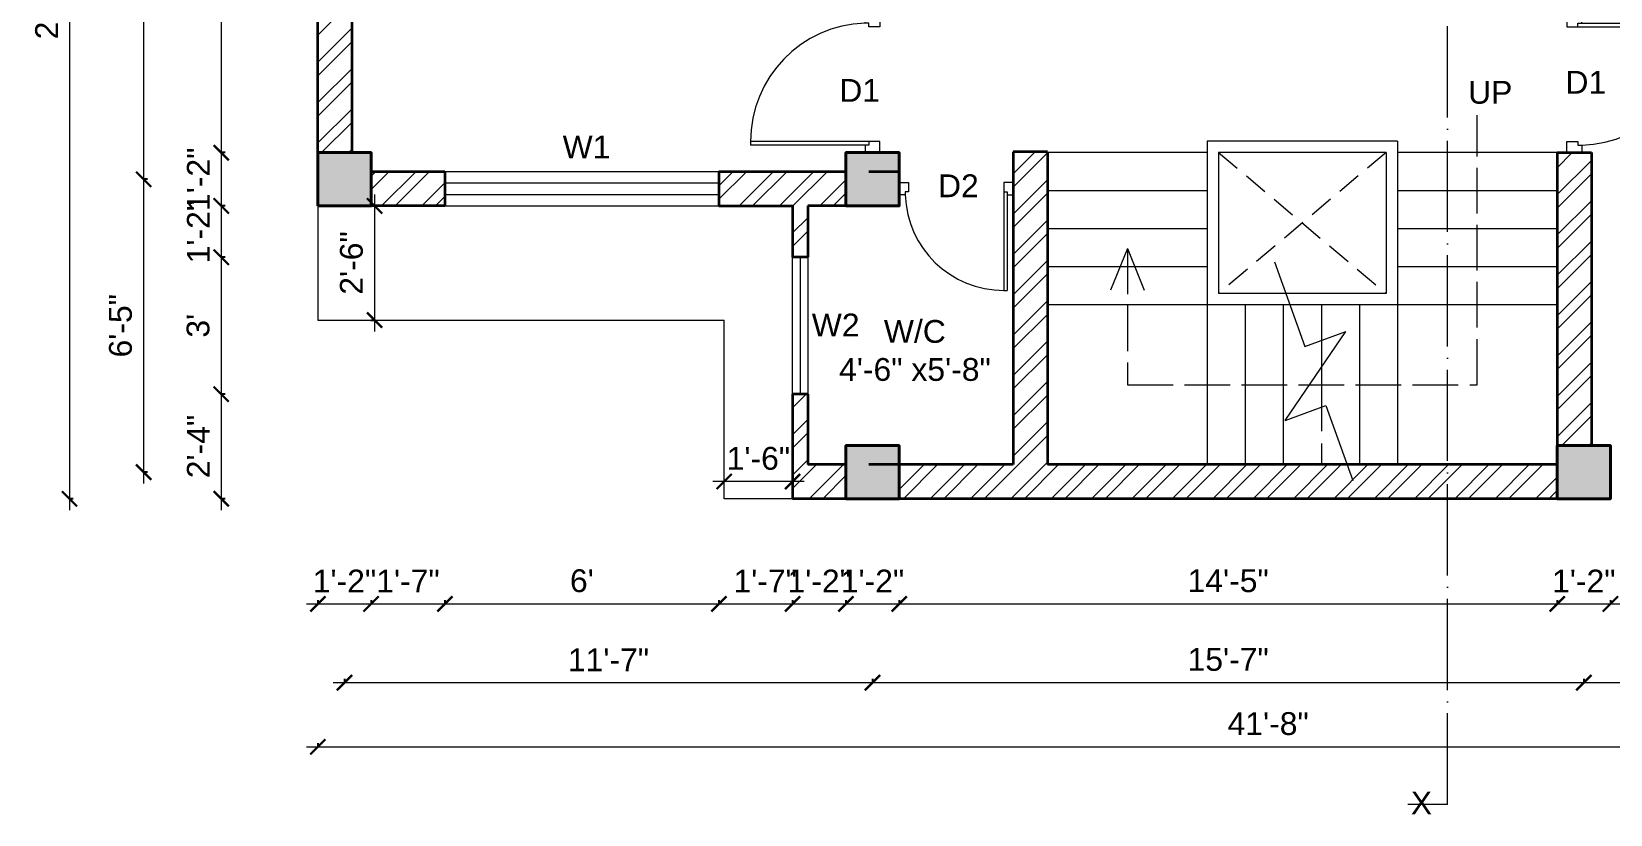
# Model space of a CAD drawing. Header units: inches. Extents: x -12071822 to 12321209, y -1222525 to 1319227.
# Drawn here: x 116361.3 to 116776.4, y 45773.2 to 45979 of the extents above; entities that cross this region are included whole.
import ezdxf

# ---------------------------------------------------------------- set-up
doc = ezdxf.new("R2010")
doc.units = ezdxf.units.IN
doc.header["$MEASUREMENT"] = 0
doc.header["$PDMODE"] = 35
for name, pattern in [('ACAD_ISO02W100', [15, 12, -3]), ('ACAD_ISO04W100', [30, 24, -3, 0, -3]), ('DASHED', [19.05, 12.7, -6.35])]:
    doc.linetypes.add(name, pattern=pattern)
for name, color, linetype, lineweight in [('Column', 181, 'Continuous', 40), ('Dimension', 130, 'Continuous', 9), ('Hatch', 9, 'Continuous', 9), ('Hidden', 254, 'ACAD_ISO02W100', 15), ('SECTION', 7, 'ACAD_ISO04W100', 18), ('Stairs', 61, 'Continuous', 18), ('TEXT', 255, 'Continuous', 35), ('Walls', 11, 'Continuous', 35), ('Windows', 151, 'Continuous', 15)]:
    doc.layers.add(name, color=color, linetype=linetype, lineweight=lineweight)
doc.styles.get("Standard").update_dxf_attribs({"font": 'arial.ttf'})
doc.dimstyles.get("Standard").update_dxf_attribs({"dimtxt": 6, "dimasz": 4, "dimexe": 0, "dimexo": 6, "dimgap": 3, "dimtad": 1, "dimdec": 0, "dimzin": 0, "dimdsep": 46, "dimlunit": 4, "dimtxsty": 'Standard', "dimblk": 'ARCHTICK', "dimcen": 0.09, "dimdle": 3, "dimclrd": 256, "dimadec": 0, "dimazin": 0, "dimtfac": 1, "dimtdec": 0, "dimtofl": 0, "dimtmove": 0, "dimatfit": 3, "dimfxl": 1, "dimfxlon": 1, "dimtolj": 1, "dimtzin": 0, "dimlwd": -1, "dimarcsym": 0})
pattern_1 = [(45, (-6150.843, 7302.959), (-5.30330086, 5.30330086), []), (45, (-6147.3074, 7302.959), (-5.30330086, 5.30330086), [])]

# ---------------------------------------------------------------- blocks, each defined once
blk = doc.blocks.new('colm')
at = {"layer": 'Hatch'}
h = blk.add_hatch(color=256, dxfattribs=at)
h.dxf.hatch_style = 1
h.paths.add_polyline_path([(66705.71, 8319.73), (66705.71, 8307.73), (66717.71, 8307.73), (66717.71, 8319.73)])
at = {"layer": 'Column'}
blk.add_lwpolyline([(66705.71, 8307.73), (66717.71, 8307.73), (66717.71, 8319.73), (66705.71, 8319.73)], close=True, dxfattribs=at)
blk = doc.blocks.new('GFFGS')
at = {"layer": 'Windows'}
for p, q in [((97915.22, 19628.63), (97915.22, 19658.74)), ((97916.19, 19658.74), (97915.22, 19658.74)), ((97916.19, 19627.65), (97916.19, 19658.77)), ((97915.22, 19628.63), (97913.27, 19628.63)), ((97913.27, 19628.63), (97913.27, 19624.73)), ((97915.22, 19627.65), (97915.22, 19628.63)), ((97916.19, 19627.65), (97915.22, 19627.65)), ((97916.19, 19624.73), (97916.19, 19627.65)), ((97946.35, 19624.73), (97946.35, 19627.65)), ((97946.35, 19627.65), (97947.32, 19627.65)), ((97947.32, 19627.65), (97947.32, 19628.63)), ((97947.32, 19628.63), (97949.27, 19628.63)), ((97949.27, 19628.63), (97949.27, 19624.73)), ((97913.27, 19624.73), (97916.19, 19624.73)), ((97949.27, 19624.73), (97946.35, 19624.73))]:
    blk.add_line(p, q, dxfattribs=at)
blk.add_arc((97916.25, 19627.66), 31.08, 1.7801, 90.1235, dxfattribs=at)
blk = doc.blocks.new('_ArchTick')
at = {"color": 0, "linetype": 'ByBlock', "const_width": 0.15}
blk.add_lwpolyline([(-0.5, -0.5), (0.5, 0.5)], dxfattribs=at)
blk = doc.blocks.new('*D1960')
at = {"layer": 'Defpoints', "color": 0, "transparency": 16777216}
for p in [(116436.56, 46094.66), (116411.16, 45947.16), (116436.56, 45947.16)]:
    blk.add_point(p, dxfattribs=at)
at = {"layer": 'Dimension', "transparency": 16777216}
blk.add_line((116411.16, 46097.66), (116411.16, 45944.16), dxfattribs=at)
at = {"layer": 'Dimension', "color": 0, "lineweight": -2, "transparency": 16777216}
for p, q in [((116412.16, 46094.66), (116411.16, 46094.66)), ((116412.16, 45947.16), (116411.16, 45947.16))]:
    blk.add_line(p, q, dxfattribs=at)
at = {"layer": 'Dimension', "transparency": 16777216, "xscale": 4, "yscale": 4, "zscale": 4}
for p, rotation in [((116411.16, 46094.66), 90), ((116411.16, 45947.16), 270)]:
    blk.add_blockref('_ArchTick', p, dxfattribs=dict(at, rotation=rotation))
at = {"layer": 'Dimension', "color": 0, "lineweight": -2, "transparency": 16777216, "insert": (116405.09, 46020.91), "char_height": 6, "attachment_point": 5, "rotation": 90}
blk.add_mtext('\\A1;12\'-3"', dxfattribs=at)
blk = doc.blocks.new('*D1961')
at = {"layer": 'Defpoints', "color": 0, "transparency": 16777216}
for p in [(116436.56, 45947.16), (116411.16, 45933.16), (116436.56, 45933.16)]:
    blk.add_point(p, dxfattribs=at)
at = {"layer": 'Dimension', "transparency": 16777216}
blk.add_line((116411.16, 45950.16), (116411.16, 45930.16), dxfattribs=at)
at = {"layer": 'Dimension', "color": 0, "lineweight": -2, "transparency": 16777216}
for p, q in [((116412.16, 45947.16), (116411.16, 45947.16)), ((116412.16, 45933.16), (116411.16, 45933.16))]:
    blk.add_line(p, q, dxfattribs=at)
at = {"layer": 'Dimension', "transparency": 16777216, "xscale": 4, "yscale": 4, "zscale": 4}
for p, rotation in [((116411.16, 45947.16), 90), ((116411.16, 45933.16), 270)]:
    blk.add_blockref('_ArchTick', p, dxfattribs=dict(at, rotation=rotation))
at = {"layer": 'Dimension', "color": 0, "lineweight": -2, "transparency": 16777216, "insert": (116405.15, 45940.16), "char_height": 6, "attachment_point": 5, "rotation": 90}
blk.add_mtext('\\A1;1\'-2"', dxfattribs=at)
blk = doc.blocks.new('*D1962')
at = {"layer": 'Defpoints', "color": 0, "transparency": 16777216}
for p in [(116436.56, 45933.16), (116411.16, 45919.66), (116561.38, 45919.66)]:
    blk.add_point(p, dxfattribs=at)
at = {"layer": 'Dimension', "transparency": 16777216}
blk.add_line((116411.16, 45936.16), (116411.16, 45916.66), dxfattribs=at)
at = {"layer": 'Dimension', "color": 0, "lineweight": -2, "transparency": 16777216}
for p, q in [((116412.16, 45933.16), (116411.16, 45933.16)), ((116412.16, 45919.66), (116411.16, 45919.66))]:
    blk.add_line(p, q, dxfattribs=at)
at = {"layer": 'Dimension', "transparency": 16777216, "xscale": 4, "yscale": 4, "zscale": 4}
for p, rotation in [((116411.16, 45933.16), 90), ((116411.16, 45919.66), 270)]:
    blk.add_blockref('_ArchTick', p, dxfattribs=dict(at, rotation=rotation))
at = {"layer": 'Dimension', "color": 0, "lineweight": -2, "transparency": 16777216, "insert": (116405.15, 45926.41), "char_height": 6, "attachment_point": 5, "rotation": 90}
blk.add_mtext('\\A1;1\'-2"', dxfattribs=at)
blk = doc.blocks.new('*D1963')
at = {"layer": 'Defpoints', "color": 0, "transparency": 16777216}
for p in [(116561.38, 45919.66), (116411.16, 45883.66), (116561.38, 45883.66)]:
    blk.add_point(p, dxfattribs=at)
at = {"layer": 'Dimension', "transparency": 16777216}
blk.add_line((116411.16, 45922.66), (116411.16, 45880.66), dxfattribs=at)
at = {"layer": 'Dimension', "color": 0, "lineweight": -2, "transparency": 16777216}
for p, q in [((116412.16, 45919.66), (116411.16, 45919.66)), ((116412.16, 45883.66), (116411.16, 45883.66))]:
    blk.add_line(p, q, dxfattribs=at)
at = {"layer": 'Dimension', "transparency": 16777216, "xscale": 4, "yscale": 4, "zscale": 4}
for p, rotation in [((116411.16, 45919.66), 90), ((116411.16, 45883.66), 270)]:
    blk.add_blockref('_ArchTick', p, dxfattribs=dict(at, rotation=rotation))
at = {"layer": 'Dimension', "color": 0, "lineweight": -2, "transparency": 16777216, "insert": (116405.09, 45901.66), "char_height": 6, "attachment_point": 5, "rotation": 90}
blk.add_mtext("\\A1;3'", dxfattribs=at)
blk = doc.blocks.new('*D1964')
at = {"layer": 'Defpoints', "color": 0, "transparency": 16777216}
for p in [(116561.38, 45883.66), (116411.16, 45856.16), (116561.38, 45856.16)]:
    blk.add_point(p, dxfattribs=at)
at = {"layer": 'Dimension', "transparency": 16777216}
blk.add_line((116411.16, 45886.66), (116411.16, 45853.16), dxfattribs=at)
at = {"layer": 'Dimension', "color": 0, "lineweight": -2, "transparency": 16777216}
for p, q in [((116412.16, 45883.66), (116411.16, 45883.66)), ((116412.16, 45856.16), (116411.16, 45856.16))]:
    blk.add_line(p, q, dxfattribs=at)
at = {"layer": 'Dimension', "transparency": 16777216, "xscale": 4, "yscale": 4, "zscale": 4}
for p, rotation in [((116411.16, 45883.66), 90), ((116411.16, 45856.16), 270)]:
    blk.add_blockref('_ArchTick', p, dxfattribs=dict(at, rotation=rotation))
at = {"layer": 'Dimension', "color": 0, "lineweight": -2, "transparency": 16777216, "insert": (116405.15, 45869.91), "char_height": 6, "attachment_point": 5, "rotation": 90}
blk.add_mtext('\\A1;2\'-4"', dxfattribs=at)
blk = doc.blocks.new('*D1965')
at = {"layer": 'Defpoints', "color": 0, "transparency": 16777216}
for p in [(116436.56, 46101.66), (116390.76, 45940.16), (116436.56, 45940.16)]:
    blk.add_point(p, dxfattribs=at)
at = {"layer": 'Dimension', "transparency": 16777216}
blk.add_line((116390.76, 46104.66), (116390.76, 45937.16), dxfattribs=at)
at = {"layer": 'Dimension', "color": 0, "lineweight": -2, "transparency": 16777216}
for p, q in [((116391.76, 46101.66), (116390.76, 46101.66)), ((116391.76, 45940.16), (116390.76, 45940.16))]:
    blk.add_line(p, q, dxfattribs=at)
at = {"layer": 'Dimension', "transparency": 16777216, "xscale": 4, "yscale": 4, "zscale": 4}
for p, rotation in [((116390.76, 46101.66), 90), ((116390.76, 45940.16), 270)]:
    blk.add_blockref('_ArchTick', p, dxfattribs=dict(at, rotation=rotation))
at = {"layer": 'Dimension', "color": 0, "lineweight": -2, "transparency": 16777216, "insert": (116384.69, 46020.91), "char_height": 6, "attachment_point": 5, "rotation": 90}
blk.add_mtext('\\A1;13\'-5"', dxfattribs=at)
blk = doc.blocks.new('*D1966')
at = {"layer": 'Defpoints', "color": 0, "transparency": 16777216}
for p in [(116436.56, 45940.16), (116390.76, 45863.16), (116575.38, 45863.16)]:
    blk.add_point(p, dxfattribs=at)
at = {"layer": 'Dimension', "transparency": 16777216}
blk.add_line((116390.76, 45943.16), (116390.76, 45860.16), dxfattribs=at)
at = {"layer": 'Dimension', "color": 0, "lineweight": -2, "transparency": 16777216}
for p, q in [((116391.76, 45940.16), (116390.76, 45940.16)), ((116391.76, 45863.16), (116390.76, 45863.16))]:
    blk.add_line(p, q, dxfattribs=at)
at = {"layer": 'Dimension', "transparency": 16777216, "xscale": 4, "yscale": 4, "zscale": 4}
for p, rotation in [((116390.76, 45940.16), 90), ((116390.76, 45863.16), 270)]:
    blk.add_blockref('_ArchTick', p, dxfattribs=dict(at, rotation=rotation))
at = {"layer": 'Dimension', "color": 0, "lineweight": -2, "transparency": 16777216, "insert": (116384.69, 45901.66), "char_height": 6, "attachment_point": 5, "rotation": 90}
blk.add_mtext('\\A1;6\'-5"', dxfattribs=at)
blk = doc.blocks.new('*D1848')
at = {"layer": 'Defpoints', "color": 0, "transparency": 16777216}
for p in [(116436.56, 46108.66), (116371.25, 45856.16), (116561.38, 45856.16)]:
    blk.add_point(p, dxfattribs=at)
at = {"layer": 'Dimension', "transparency": 16777216}
blk.add_line((116371.25, 46111.66), (116371.25, 45853.16), dxfattribs=at)
at = {"layer": 'Dimension', "color": 0, "lineweight": -2, "transparency": 16777216}
for p, q in [((116372.25, 46108.66), (116371.25, 46108.66)), ((116372.25, 45856.16), (116371.25, 45856.16))]:
    blk.add_line(p, q, dxfattribs=at)
at = {"layer": 'Dimension', "transparency": 16777216, "xscale": 4, "yscale": 4, "zscale": 4}
for p, rotation in [((116371.25, 46108.66), 90), ((116371.25, 45856.16), 270)]:
    blk.add_blockref('_ArchTick', p, dxfattribs=dict(at, rotation=rotation))
at = {"layer": 'Dimension', "color": 0, "lineweight": -2, "transparency": 16777216, "insert": (116365.24, 45982.41), "char_height": 6, "attachment_point": 5, "rotation": 90}
blk.add_mtext("\\A1;21'", dxfattribs=at)
blk = doc.blocks.new('*D1849')
at = {"layer": 'Defpoints', "color": 0, "transparency": 16777216}
for p in [(116436.56, 45933.16), (116450.56, 45933.16), (116450.56, 45828.53)]:
    blk.add_point(p, dxfattribs=at)
at = {"layer": 'Dimension', "color": 0, "lineweight": -2, "transparency": 16777216}
for p, q in [((116436.56, 45829.53), (116436.56, 45828.53)), ((116450.56, 45829.53), (116450.56, 45828.53))]:
    blk.add_line(p, q, dxfattribs=at)
at = {"layer": 'Dimension', "transparency": 16777216}
blk.add_line((116433.56, 45828.53), (116453.56, 45828.53), dxfattribs=at)
at = {"layer": 'Dimension', "transparency": 16777216, "xscale": 4, "yscale": 4, "zscale": 4, "rotation": 180}
blk.add_blockref('_ArchTick', (116436.56, 45828.53), dxfattribs=at)
at = {"layer": 'Dimension', "transparency": 16777216, "xscale": 4, "yscale": 4, "zscale": 4}
blk.add_blockref('_ArchTick', (116450.56, 45828.53), dxfattribs=at)
at = {"layer": 'Dimension', "color": 0, "lineweight": -2, "transparency": 16777216, "insert": (116443.56, 45834.54), "char_height": 6, "attachment_point": 5}
blk.add_mtext('\\A1;1\'-2"', dxfattribs=at)
blk = doc.blocks.new('*D1967')
at = {"layer": 'Defpoints', "color": 0, "transparency": 16777216}
for p in [(116541.97, 45933.16), (116561.38, 45856.16), (116561.38, 45828.53)]:
    blk.add_point(p, dxfattribs=at)
at = {"layer": 'Dimension', "color": 0, "lineweight": -2, "transparency": 16777216}
for p, q in [((116541.97, 45829.53), (116541.97, 45828.53)), ((116561.38, 45829.53), (116561.38, 45828.53))]:
    blk.add_line(p, q, dxfattribs=at)
at = {"layer": 'Dimension', "transparency": 16777216}
blk.add_line((116538.97, 45828.53), (116564.38, 45828.53), dxfattribs=at)
at = {"layer": 'Dimension', "transparency": 16777216, "xscale": 4, "yscale": 4, "zscale": 4, "rotation": 180}
blk.add_blockref('_ArchTick', (116541.97, 45828.53), dxfattribs=at)
at = {"layer": 'Dimension', "transparency": 16777216, "xscale": 4, "yscale": 4, "zscale": 4}
blk.add_blockref('_ArchTick', (116561.38, 45828.53), dxfattribs=at)
at = {"layer": 'Dimension', "color": 0, "lineweight": -2, "transparency": 16777216, "insert": (116554.17, 45834.54), "char_height": 6, "attachment_point": 5}
blk.add_mtext('\\A1;1\'-7"', dxfattribs=at)
blk = doc.blocks.new('*D1968')
at = {"layer": 'Defpoints', "color": 0, "transparency": 16777216}
for p in [(116561.38, 45856.16), (116575.38, 45856.16), (116575.38, 45828.53)]:
    blk.add_point(p, dxfattribs=at)
at = {"layer": 'Dimension', "color": 0, "lineweight": -2, "transparency": 16777216}
for p, q in [((116561.38, 45829.53), (116561.38, 45828.53)), ((116575.38, 45829.53), (116575.38, 45828.53))]:
    blk.add_line(p, q, dxfattribs=at)
at = {"layer": 'Dimension', "transparency": 16777216}
blk.add_line((116558.38, 45828.53), (116578.38, 45828.53), dxfattribs=at)
at = {"layer": 'Dimension', "transparency": 16777216, "xscale": 4, "yscale": 4, "zscale": 4, "rotation": 180}
blk.add_blockref('_ArchTick', (116561.38, 45828.53), dxfattribs=at)
at = {"layer": 'Dimension', "transparency": 16777216, "xscale": 4, "yscale": 4, "zscale": 4}
blk.add_blockref('_ArchTick', (116575.38, 45828.53), dxfattribs=at)
at = {"layer": 'Dimension', "color": 0, "lineweight": -2, "transparency": 16777216, "insert": (116568.38, 45834.54), "char_height": 6, "attachment_point": 5}
blk.add_mtext('\\A1;1\'-2"', dxfattribs=at)
blk = doc.blocks.new('*D1969')
at = {"layer": 'Defpoints', "color": 0, "transparency": 16777216}
for p in [(116575.38, 45856.16), (116589.38, 45856.16), (116589.38, 45828.53)]:
    blk.add_point(p, dxfattribs=at)
at = {"layer": 'Dimension', "color": 0, "lineweight": -2, "transparency": 16777216}
for p, q in [((116575.38, 45829.53), (116575.38, 45828.53)), ((116589.38, 45829.53), (116589.38, 45828.53))]:
    blk.add_line(p, q, dxfattribs=at)
at = {"layer": 'Dimension', "transparency": 16777216}
blk.add_line((116572.38, 45828.53), (116592.38, 45828.53), dxfattribs=at)
at = {"layer": 'Dimension', "transparency": 16777216, "xscale": 4, "yscale": 4, "zscale": 4, "rotation": 180}
blk.add_blockref('_ArchTick', (116575.38, 45828.53), dxfattribs=at)
at = {"layer": 'Dimension', "transparency": 16777216, "xscale": 4, "yscale": 4, "zscale": 4}
blk.add_blockref('_ArchTick', (116589.38, 45828.53), dxfattribs=at)
at = {"layer": 'Dimension', "color": 0, "lineweight": -2, "transparency": 16777216, "insert": (116582.38, 45834.54), "char_height": 6, "attachment_point": 5}
blk.add_mtext('\\A1;1\'-2"', dxfattribs=at)
blk = doc.blocks.new('*D1970')
at = {"layer": 'Defpoints', "color": 0, "transparency": 16777216}
for p in [(116762.38, 45856.16), (116776.38, 45856.16), (116776.38, 45828.53)]:
    blk.add_point(p, dxfattribs=at)
at = {"layer": 'Dimension', "color": 0, "lineweight": -2, "transparency": 16777216}
for p, q in [((116762.38, 45829.53), (116762.38, 45828.53)), ((116776.38, 45829.53), (116776.38, 45828.53))]:
    blk.add_line(p, q, dxfattribs=at)
at = {"layer": 'Dimension', "transparency": 16777216}
blk.add_line((116759.38, 45828.53), (116779.38, 45828.53), dxfattribs=at)
at = {"layer": 'Dimension', "transparency": 16777216, "xscale": 4, "yscale": 4, "zscale": 4, "rotation": 180}
blk.add_blockref('_ArchTick', (116762.38, 45828.53), dxfattribs=at)
at = {"layer": 'Dimension', "transparency": 16777216, "xscale": 4, "yscale": 4, "zscale": 4}
blk.add_blockref('_ArchTick', (116776.38, 45828.53), dxfattribs=at)
at = {"layer": 'Dimension', "color": 0, "lineweight": -2, "transparency": 16777216, "insert": (116769.38, 45834.54), "char_height": 6, "attachment_point": 5}
blk.add_mtext('\\A1;1\'-2"', dxfattribs=at)
blk = doc.blocks.new('*D1971')
at = {"layer": 'Defpoints', "color": 0, "transparency": 16777216}
for p in [(116776.38, 45856.16), (116922.25, 45856.16), (116922.25, 45828.53)]:
    blk.add_point(p, dxfattribs=at)
at = {"layer": 'Dimension', "color": 0, "lineweight": -2, "transparency": 16777216}
for p, q in [((116776.38, 45829.53), (116776.38, 45828.53)), ((116922.25, 45829.53), (116922.25, 45828.53))]:
    blk.add_line(p, q, dxfattribs=at)
at = {"layer": 'Dimension', "transparency": 16777216}
blk.add_line((116773.38, 45828.53), (116925.25, 45828.53), dxfattribs=at)
at = {"layer": 'Dimension', "transparency": 16777216, "xscale": 4, "yscale": 4, "zscale": 4, "rotation": 180}
blk.add_blockref('_ArchTick', (116776.38, 45828.53), dxfattribs=at)
at = {"layer": 'Dimension', "transparency": 16777216, "xscale": 4, "yscale": 4, "zscale": 4}
blk.add_blockref('_ArchTick', (116922.25, 45828.53), dxfattribs=at)
at = {"layer": 'Dimension', "color": 0, "lineweight": -2, "transparency": 16777216, "insert": (116849.31, 45834.54), "char_height": 6, "attachment_point": 5}
blk.add_mtext('\\A1;12\'-2"', dxfattribs=at)
blk = doc.blocks.new('*D1973')
at = {"layer": 'Defpoints', "color": 0, "transparency": 16777216}
for p in [(116443.56, 45933.16), (116582.38, 45856.16), (116582.38, 45807.83)]:
    blk.add_point(p, dxfattribs=at)
at = {"layer": 'Dimension', "color": 0, "lineweight": -2, "transparency": 16777216}
for p, q in [((116443.56, 45808.83), (116443.56, 45807.83)), ((116582.38, 45808.83), (116582.38, 45807.83))]:
    blk.add_line(p, q, dxfattribs=at)
at = {"layer": 'Dimension', "transparency": 16777216}
blk.add_line((116440.56, 45807.83), (116585.38, 45807.83), dxfattribs=at)
at = {"layer": 'Dimension', "transparency": 16777216, "xscale": 4, "yscale": 4, "zscale": 4, "rotation": 180}
blk.add_blockref('_ArchTick', (116443.56, 45807.83), dxfattribs=at)
at = {"layer": 'Dimension', "transparency": 16777216, "xscale": 4, "yscale": 4, "zscale": 4}
blk.add_blockref('_ArchTick', (116582.38, 45807.83), dxfattribs=at)
at = {"layer": 'Dimension', "color": 0, "lineweight": -2, "transparency": 16777216, "insert": (116512.97, 45813.84), "char_height": 6, "attachment_point": 5}
blk.add_mtext('\\A1;11\'-7"', dxfattribs=at)
blk = doc.blocks.new('*D1974')
at = {"layer": 'Defpoints', "color": 0, "transparency": 16777216}
for p in [(116582.38, 45856.16), (116769.38, 45856.16), (116769.38, 45807.83)]:
    blk.add_point(p, dxfattribs=at)
at = {"layer": 'Dimension', "color": 0, "lineweight": -2, "transparency": 16777216}
for p, q in [((116582.38, 45808.83), (116582.38, 45807.83)), ((116769.38, 45808.83), (116769.38, 45807.83))]:
    blk.add_line(p, q, dxfattribs=at)
at = {"layer": 'Dimension', "transparency": 16777216}
blk.add_line((116579.38, 45807.83), (116772.38, 45807.83), dxfattribs=at)
at = {"layer": 'Dimension', "transparency": 16777216, "xscale": 4, "yscale": 4, "zscale": 4, "rotation": 180}
blk.add_blockref('_ArchTick', (116582.38, 45807.83), dxfattribs=at)
at = {"layer": 'Dimension', "transparency": 16777216, "xscale": 4, "yscale": 4, "zscale": 4}
blk.add_blockref('_ArchTick', (116769.38, 45807.83), dxfattribs=at)
at = {"layer": 'Dimension', "color": 0, "lineweight": -2, "transparency": 16777216, "insert": (116675.88, 45813.9), "char_height": 6, "attachment_point": 5}
blk.add_mtext('\\A1;15\'-7"', dxfattribs=at)
blk = doc.blocks.new('*D1975')
at = {"layer": 'Defpoints', "color": 0, "transparency": 16777216}
for p in [(116769.38, 45856.16), (116929.25, 45856.16), (116929.25, 45807.83)]:
    blk.add_point(p, dxfattribs=at)
at = {"layer": 'Dimension', "color": 0, "lineweight": -2, "transparency": 16777216}
for p, q in [((116769.38, 45808.83), (116769.38, 45807.83)), ((116929.25, 45808.83), (116929.25, 45807.83))]:
    blk.add_line(p, q, dxfattribs=at)
at = {"layer": 'Dimension', "transparency": 16777216}
blk.add_line((116766.38, 45807.83), (116932.25, 45807.83), dxfattribs=at)
at = {"layer": 'Dimension', "transparency": 16777216, "xscale": 4, "yscale": 4, "zscale": 4, "rotation": 180}
blk.add_blockref('_ArchTick', (116769.38, 45807.83), dxfattribs=at)
at = {"layer": 'Dimension', "transparency": 16777216, "xscale": 4, "yscale": 4, "zscale": 4}
blk.add_blockref('_ArchTick', (116929.25, 45807.83), dxfattribs=at)
at = {"layer": 'Dimension', "color": 0, "lineweight": -2, "transparency": 16777216, "insert": (116849.31, 45813.9), "char_height": 6, "attachment_point": 5}
blk.add_mtext('\\A1;13\'-4"', dxfattribs=at)
blk = doc.blocks.new('*D1850')
at = {"layer": 'Defpoints', "color": 0, "transparency": 16777216}
for p in [(116436.56, 45933.16), (116936.25, 45856.16), (116936.25, 45790.96)]:
    blk.add_point(p, dxfattribs=at)
at = {"layer": 'Dimension', "color": 0, "lineweight": -2, "transparency": 16777216}
for p, q in [((116436.56, 45791.96), (116436.56, 45790.96)), ((116936.25, 45791.96), (116936.25, 45790.96))]:
    blk.add_line(p, q, dxfattribs=at)
at = {"layer": 'Dimension', "transparency": 16777216}
blk.add_line((116433.56, 45790.96), (116939.25, 45790.96), dxfattribs=at)
at = {"layer": 'Dimension', "transparency": 16777216, "xscale": 4, "yscale": 4, "zscale": 4, "rotation": 180}
blk.add_blockref('_ArchTick', (116436.56, 45790.96), dxfattribs=at)
at = {"layer": 'Dimension', "transparency": 16777216, "xscale": 4, "yscale": 4, "zscale": 4}
blk.add_blockref('_ArchTick', (116936.25, 45790.96), dxfattribs=at)
at = {"layer": 'Dimension', "color": 0, "lineweight": -2, "transparency": 16777216, "insert": (116686.4, 45797.03), "char_height": 6, "attachment_point": 5}
blk.add_mtext('\\A1;41\'-8"', dxfattribs=at)
blk = doc.blocks.new('*D1855')
at = {"layer": 'Defpoints', "color": 0, "transparency": 16777216}
for p in [(116450.56, 45933.16), (116469.97, 45933.16), (116469.97, 45828.53)]:
    blk.add_point(p, dxfattribs=at)
at = {"layer": 'Dimension', "color": 0, "lineweight": -2, "transparency": 16777216}
for p, q in [((116450.56, 45829.53), (116450.56, 45828.53)), ((116469.97, 45829.53), (116469.97, 45828.53))]:
    blk.add_line(p, q, dxfattribs=at)
at = {"layer": 'Dimension', "transparency": 16777216}
blk.add_line((116447.56, 45828.53), (116472.97, 45828.53), dxfattribs=at)
at = {"layer": 'Dimension', "transparency": 16777216, "xscale": 4, "yscale": 4, "zscale": 4, "rotation": 180}
blk.add_blockref('_ArchTick', (116450.56, 45828.53), dxfattribs=at)
at = {"layer": 'Dimension', "transparency": 16777216, "xscale": 4, "yscale": 4, "zscale": 4}
blk.add_blockref('_ArchTick', (116469.97, 45828.53), dxfattribs=at)
at = {"layer": 'Dimension', "color": 0, "transparency": 16777216, "insert": (116460.26, 45834.54), "char_height": 6, "attachment_point": 5}
blk.add_mtext('\\A1;1\'-7"', dxfattribs=at)
blk = doc.blocks.new('*D1978')
at = {"layer": 'Defpoints', "color": 0, "transparency": 16777216}
for p in [(116469.97, 45933.16), (116541.97, 45933.16), (116541.97, 45828.53)]:
    blk.add_point(p, dxfattribs=at)
at = {"layer": 'Dimension', "color": 0, "lineweight": -2, "transparency": 16777216}
for p, q in [((116469.97, 45829.53), (116469.97, 45828.53)), ((116541.97, 45829.53), (116541.97, 45828.53))]:
    blk.add_line(p, q, dxfattribs=at)
at = {"layer": 'Dimension', "transparency": 16777216}
blk.add_line((116466.97, 45828.53), (116544.97, 45828.53), dxfattribs=at)
at = {"layer": 'Dimension', "transparency": 16777216, "xscale": 4, "yscale": 4, "zscale": 4, "rotation": 180}
blk.add_blockref('_ArchTick', (116469.97, 45828.53), dxfattribs=at)
at = {"layer": 'Dimension', "transparency": 16777216, "xscale": 4, "yscale": 4, "zscale": 4}
blk.add_blockref('_ArchTick', (116541.97, 45828.53), dxfattribs=at)
at = {"layer": 'Dimension', "color": 0, "transparency": 16777216, "insert": (116505.97, 45834.59), "char_height": 6, "attachment_point": 5}
blk.add_mtext("\\A1;6'", dxfattribs=at)
blk = doc.blocks.new('*D2063')
at = {"layer": 'Defpoints', "color": 0, "transparency": 16777216}
for p in [(116436.56, 45933.16), (116436.56, 45903.16), (116451.48, 45903.16)]:
    blk.add_point(p, dxfattribs=at)
at = {"layer": 'Windows', "color": 0, "lineweight": -2, "transparency": 16777216}
for p, q in [((116450.48, 45933.16), (116451.48, 45933.16)), ((116450.48, 45903.16), (116451.48, 45903.16))]:
    blk.add_line(p, q, dxfattribs=at)
at = {"layer": 'Windows', "transparency": 16777216}
blk.add_line((116451.48, 45936.16), (116451.48, 45900.16), dxfattribs=at)
at = {"layer": 'Windows', "transparency": 16777216, "xscale": 4, "yscale": 4, "zscale": 4}
for p, rotation in [((116451.48, 45933.16), 90), ((116451.48, 45903.16), 270)]:
    blk.add_blockref('_ArchTick', p, dxfattribs=dict(at, rotation=rotation))
at = {"layer": 'Windows', "color": 0, "transparency": 16777216, "insert": (116445.41, 45918.16), "char_height": 6, "attachment_point": 5, "rotation": 90}
blk.add_mtext('\\A1;2\'-6"', dxfattribs=at)
blk = doc.blocks.new('*D2064')
at = {"layer": 'Defpoints', "color": 0, "transparency": 16777216}
for p in [(116543.38, 45860.7), (116543.38, 45856.16), (116561.38, 45856.16)]:
    blk.add_point(p, dxfattribs=at)
at = {"layer": 'Windows', "transparency": 16777216}
blk.add_line((116564.38, 45860.7), (116540.38, 45860.7), dxfattribs=at)
at = {"layer": 'Windows', "transparency": 16777216, "xscale": 4, "yscale": 4, "zscale": 4, "rotation": 180}
blk.add_blockref('_ArchTick', (116543.38, 45860.7), dxfattribs=at)
at = {"layer": 'Windows', "transparency": 16777216, "xscale": 4, "yscale": 4, "zscale": 4}
blk.add_blockref('_ArchTick', (116561.38, 45860.7), dxfattribs=at)
at = {"layer": 'Windows', "color": 0, "transparency": 16777216, "insert": (116552.38, 45866.76), "char_height": 6, "attachment_point": 5}
blk.add_mtext('\\A1;1\'-6"', dxfattribs=at)
blk = doc.blocks.new('*D2072')
at = {"layer": 'Defpoints', "color": 0, "transparency": 16777216}
for p in [(116589.38, 45856.16), (116762.38, 45856.16), (116762.38, 45828.53)]:
    blk.add_point(p, dxfattribs=at)
at = {"layer": 'Dimension', "color": 0, "lineweight": -2, "transparency": 16777216}
for p, q in [((116589.38, 45829.53), (116589.38, 45828.53)), ((116762.38, 45829.53), (116762.38, 45828.53))]:
    blk.add_line(p, q, dxfattribs=at)
at = {"layer": 'Dimension', "transparency": 16777216}
blk.add_line((116586.38, 45828.53), (116765.38, 45828.53), dxfattribs=at)
at = {"layer": 'Dimension', "transparency": 16777216, "xscale": 4, "yscale": 4, "zscale": 4, "rotation": 180}
blk.add_blockref('_ArchTick', (116589.38, 45828.53), dxfattribs=at)
at = {"layer": 'Dimension', "transparency": 16777216, "xscale": 4, "yscale": 4, "zscale": 4}
blk.add_blockref('_ArchTick', (116762.38, 45828.53), dxfattribs=at)
at = {"layer": 'Dimension', "color": 0, "transparency": 16777216, "insert": (116675.88, 45834.59), "char_height": 6, "attachment_point": 5}
blk.add_mtext('\\A1;14\'-5"', dxfattribs=at)

msp = doc.modelspace()

# ---------------------------------------------------------------- hatches: boundary and pattern name
at = {"layer": 'Hatch'}
h = msp.add_hatch(dxfattribs=at)
h.set_pattern_fill('ANSI32', color=256, scale=20)
h.set_pattern_definition(pattern_1)
h.paths.add_polyline_path([(116445.56, 46094.66), (116436.56, 46094.66), (116436.56, 45947.16), (116445.56, 45947.16)])
h = msp.add_hatch(dxfattribs=at)
h.set_pattern_fill('ANSI32', color=256, scale=20)
h.set_pattern_definition(pattern_1)
h.paths.add_polyline_path([(116628.38, 45865.16), (116628.38, 45947.41), (116619.38, 45947.41), (116619.38, 45865.16), (116589.38, 45865.16), (116589.38, 45856.16), (116762.38, 45856.16), (116762.38, 45865.16)])
h = msp.add_hatch(dxfattribs=at)
h.set_pattern_fill('ANSI32', color=256, scale=20)
h.set_pattern_definition(pattern_1)
h.paths.add_polyline_path([(116771.38, 45947.16), (116762.38, 45947.16), (116762.38, 45870.16), (116771.38, 45870.16)])
h = msp.add_hatch(dxfattribs=at)
h.set_pattern_fill('ANSI32', color=256, scale=20)
h.set_pattern_definition([(45, (-8771.1065, 8011.673), (-5.30330086, 5.30330086), []), (45, (-8767.571, 8011.673), (-5.30330086, 5.30330086), [])])
h.paths.add_polyline_path([(116469.97, 45933.16), (116469.97, 45942.16), (116450.56, 45942.16), (116450.56, 45933.16)])
h = msp.add_hatch(dxfattribs=at)
h.set_pattern_fill('ANSI32', color=256, scale=20)
h.set_pattern_definition(pattern_1)
h.paths.add_polyline_path([(116561.38, 45933.16), (116561.38, 45919.66), (116565.38, 45919.66), (116565.38, 45933.16), (116575.38, 45933.16), (116575.38, 45942.16), (116541.97, 45942.16), (116541.97, 45933.16)])
h = msp.add_hatch(dxfattribs=at)
h.set_pattern_fill('ANSI32', color=256, scale=20)
h.set_pattern_definition(pattern_1)
h.paths.add_polyline_path([(116565.38, 45865.16), (116565.38, 45883.66), (116561.38, 45883.66), (116561.38, 45856.16), (116575.38, 45856.16), (116575.38, 45865.16)])

# ---------------------------------------------------------------- linework, layer by layer
at = {"layer": 'Hidden'}
for p, q in [((116741.38, 45886.16), (116741.38, 45957.02)), ((116649.38, 45921.99), (116644.95, 45910.99)), ((116649.38, 45921.99), (116649.38, 45886.16)), ((116649.38, 45921.99), (116653.8, 45910.99)), ((116649.38, 45886.16), (116741.38, 45886.16))]:
    msp.add_line(p, q, dxfattribs=at)
at = {"layer": 'SECTION'}
for q in [(116733.54, 46187.47), (116723.15, 45775.8)]:
    msp.add_line((116733.54, 45775.8), q, dxfattribs=at)
at = {"layer": 'Stairs'}
for p, q in [((116720.38, 45950.16), (116670.38, 45950.16)), ((116670.38, 45950.16), (116670.38, 45865.16)), ((116720.38, 45950.16), (116720.38, 45865.16)), ((116670.38, 45947.16), (116628.38, 45947.16)), ((116717.38, 45947.16), (116673.38, 45947.16)), ((116673.38, 45947.16), (116673.38, 45910.16)), ((116717.38, 45947.16), (116717.38, 45910.16)), ((116762.38, 45947.16), (116720.38, 45947.16)), ((116670.38, 45937.16), (116628.38, 45937.16)), ((116762.38, 45937.16), (116720.38, 45937.16)), ((116436.56, 45933.16), (116436.56, 45903.16)), ((116670.38, 45927.16), (116628.38, 45927.16)), ((116762.38, 45927.16), (116720.38, 45927.16)), ((116670.38, 45917.16), (116628.38, 45917.16)), ((116688.07, 45918.49), (116696.06, 45896.18)), ((116762.38, 45917.16), (116720.38, 45917.16)), ((116692.13, 45910.16), (116673.38, 45910.16)), ((116717.38, 45910.16), (116692.13, 45910.16)), ((116692.13, 45907.16), (116628.38, 45907.16)), ((116680.38, 45907.16), (116680.38, 45865.16)), ((116690.38, 45907.16), (116690.38, 45865.16)), ((116762.38, 45907.16), (116692.13, 45907.16)), ((116700.38, 45907.16), (116700.38, 45897.78)), ((116710.38, 45907.16), (116710.38, 45865.16)), ((116436.56, 45903.16), (116543.38, 45903.16)), ((116543.38, 45856.16), (116543.38, 45903.16)), ((116690.88, 45876.74), (116706.78, 45900.15)), ((116696.06, 45896.18), (116706.78, 45900.15)), ((116700.38, 45897.78), (116700.38, 45890.72)), ((116700.38, 45890.72), (116700.38, 45880.25)), ((116690.88, 45876.74), (116701.6, 45880.7)), ((116701.6, 45880.7), (116708.68, 45860.95)), ((116561.38, 45856.16), (116543.38, 45856.16))]:
    msp.add_line(p, q, dxfattribs=at)
at = {"layer": 'Stairs', "linetype": 'DASHED', "ltscale": 0.5}
for p, q in [((116717.38, 45947.16), (116673.38, 45910.16)), ((116673.38, 45947.16), (116717.38, 45910.16)), ((116762.38, 45942.82), (116762.38, 45947.16)), ((116700.38, 45880.25), (116700.38, 45865.16))]:
    msp.add_line(p, q, dxfattribs=at)
at = {"layer": 'Walls'}
for p, q in [((116436.56, 45947.16), (116436.56, 46094.66)), ((116445.56, 45947.16), (116445.56, 46094.66)), ((116619.38, 45947.41), (116619.38, 45865.16)), ((116628.38, 45947.41), (116619.38, 45947.41)), ((116628.38, 45947.41), (116628.38, 45865.16)), ((116762.38, 45947.16), (116762.38, 45870.16)), ((116762.38, 45947.16), (116771.38, 45947.16)), ((116771.38, 45947.16), (116771.38, 45870.16)), ((116469.97, 45942.16), (116450.56, 45942.16)), ((116469.97, 45942.16), (116469.97, 45933.16)), ((116575.38, 45942.16), (116541.97, 45942.16)), ((116541.97, 45942.16), (116541.97, 45933.16)), ((116589.38, 45942.16), (116581.38, 45942.16)), ((116589.38, 45942.16), (116589.38, 45933.16)), ((116469.97, 45933.16), (116450.56, 45933.16)), ((116541.97, 45933.16), (116561.38, 45933.16)), ((116561.38, 45933.16), (116561.38, 45919.66)), ((116565.38, 45933.16), (116565.38, 45919.66)), ((116575.38, 45933.16), (116565.38, 45933.16)), ((116581.38, 45933.16), (116589.38, 45933.16)), ((116565.38, 45919.66), (116561.38, 45919.66)), ((116561.38, 45883.66), (116561.38, 45856.16)), ((116565.38, 45883.66), (116561.38, 45883.66)), ((116565.38, 45883.66), (116565.38, 45865.16)), ((116575.38, 45865.16), (116565.38, 45865.16)), ((116619.38, 45865.16), (116581.38, 45865.16)), ((116762.38, 45865.16), (116628.38, 45865.16)), ((116575.38, 45856.16), (116561.38, 45856.16)), ((116762.38, 45856.16), (116581.38, 45856.16))]:
    msp.add_line(p, q, dxfattribs=at)
at = {"layer": 'Windows'}
for p, q in [((116541.97, 45942.16), (116469.97, 45942.16)), ((116541.97, 45939.16), (116469.97, 45939.16)), ((116469.97, 45936.16), (116541.97, 45936.16)), ((116469.97, 45933.16), (116541.97, 45933.16)), ((116561.38, 45883.66), (116561.38, 45919.66)), ((116563.38, 45919.66), (116563.38, 45883.66)), ((116565.38, 45919.66), (116565.38, 45883.66))]:
    msp.add_line(p, q, dxfattribs=at)

# ---------------------------------------------------------------- block references
at = {"layer": 'Column', "xscale": 1.166666666667879, "yscale": 1.166666666667879, "zscale": 1.166666666667879}
for p in [(38613.24, 36240.82), (38752.05, 36240.82), (38752.05, 36163.82), (38939.05, 36163.82)]:
    msp.add_blockref('colm', p, dxfattribs=at)
at = {"layer": 'Windows'}
for p, rotation in [((136209.06, -51966.11), 90), ((97140.2, 143896.43), 270)]:
    msp.add_blockref('GFFGS', p, dxfattribs=dict(at, rotation=rotation))
at = {"layer": 'Windows', "xscale": 0.8333333333339397, "yscale": 0.8333333333339397, "zscale": 0.8333333333339397, "rotation": 180}
msp.add_blockref('GFFGS', (198213.77, 62293.23), dxfattribs=at)

# ---------------------------------------------------------------- texts
at = {"layer": 'TEXT', "char_height": 6}
for s, width, insert, attachment_point in [('\\pi5.0988;D1', 18.7269, (116568.55, 45966.52), 1), ('UP', 18.7269, (116750.6, 45959.94), 9), ('\\pi5.0988;D1', 18.7269, (116759.45, 45968.66), 1), ('W1', 18.7269, (116500.91, 45951.66), 1), ('\\pi4.55037;D2', 18.7269, (116595.05, 45941.45), 1), ('\\pi3.34914;W2', 18.7269, (116563.06, 45904.86), 1), ('\\pi34.18972;W/C\\P\\pi22.41891;4\'-6" x5\'-8"', 84.2389, (116551.17, 45887.08), 7), ('X', 18.7269, (116729.49, 45779.19), 3)]:
    msp.add_mtext_dynamic_manual_height_columns(s, width=width, gutter_width=1, heights=[0], dxfattribs=dict(at, insert=insert, attachment_point=attachment_point))

# ---------------------------------------------------------------- dimensions: what is measured, and where the dimension line sits
at = {"layer": 'Dimension', "lineweight": -2}
for base, p1, p2, picture, middle in [((116371.2475, 45856.1631), (116436.5587, 46108.6607), (116561.376, 45856.1631), '*D1848', (116365.2352, 45982.4119)), ((116390.7583, 45940.1631), (116436.5587, 46101.6607), (116436.5587, 45940.1631), '*D1965', (116384.6928, 46020.9119)), ((116411.1601, 45947.1631), (116436.5587, 46094.6607), (116436.5587, 45947.1631), '*D1960', (116405.0947, 46020.9119)), ((116390.76, 45863.16), (116436.56, 45940.16), (116575.38, 45863.16), '*D1966', (116384.69, 45901.66)), ((116411.16, 45883.66), (116561.38, 45919.66), (116561.38, 45883.66), '*D1963', (116405.09, 45901.66)), ((116411.16013835, 45856.16309187), (116561.37601296, 45883.66309187), (116561.37601296, 45856.16309187), '*D1964', (116405.14786005, 45869.91309187))]:
    dim = msp.add_linear_dim(base=base, p1=p1, p2=p2, angle=90, dimstyle='Standard', override={"dimtmove": 1}, dxfattribs=at)
    dim.commit()
    dim.dimension.update_dxf_attribs({"geometry": picture, "text_midpoint": middle})
for base, p1, p2, picture, middle in [((116411.16, 45933.16), (116436.56, 45947.16), (116436.56, 45933.16), '*D1961', (116411.16, 45940.16)), ((116411.16013835, 45919.66309187), (116436.55866351, 45933.16309187), (116561.37601296, 45919.66309187), '*D1962', (116411.16013835, 45926.41309187))]:
    dim = msp.add_linear_dim(base=base, p1=p1, p2=p2, angle=90, dimstyle='Standard', override={"dimtmove": 1}, dxfattribs=at)
    dim.commit()
    dim.dimension.update_dxf_attribs({"geometry": picture, "text_midpoint": middle, "dimtype": 160})
for base, p1, p2, picture, middle in [((116450.56, 45828.53), (116436.56, 45933.16), (116450.56, 45933.16), '*D1849', (116443.56, 45828.53)), ((116561.38, 45828.53), (116541.97, 45933.16), (116561.38, 45856.16), '*D1967', (116554.17, 45828.53)), ((116575.38, 45828.53), (116561.38, 45856.16), (116575.38, 45856.16), '*D1968', (116568.38, 45828.53)), ((116589.38, 45828.53), (116575.38, 45856.16), (116589.38, 45856.16), '*D1969', (116582.38, 45828.53)), ((116776.38, 45828.53), (116762.38, 45856.16), (116776.38, 45856.16), '*D1970', (116769.38, 45828.53))]:
    dim = msp.add_linear_dim(base=base, p1=p1, p2=p2, dimstyle='Standard', override={"dimtmove": 1}, dxfattribs=at)
    dim.commit()
    dim.dimension.update_dxf_attribs({"geometry": picture, "text_midpoint": middle, "dimtype": 160})
for base, p1, p2, picture, middle in [((116936.25, 45790.96), (116436.56, 45933.16), (116936.25, 45856.16), '*D1850', (116686.4, 45797.03)), ((116582.38, 45807.83), (116443.56, 45933.16), (116582.38, 45856.16), '*D1973', (116512.97, 45813.84)), ((116769.38, 45807.83), (116582.38, 45856.16), (116769.38, 45856.16), '*D1974', (116675.88, 45813.9)), ((116929.25, 45807.83), (116769.38, 45856.16), (116929.25, 45856.16), '*D1975', (116849.31, 45813.9)), ((116922.25, 45828.53), (116776.38, 45856.16), (116922.25, 45856.16), '*D1971', (116849.31, 45834.54))]:
    dim = msp.add_linear_dim(base=base, p1=p1, p2=p2, dimstyle='Standard', override={"dimtmove": 1}, dxfattribs=at)
    dim.commit()
    dim.dimension.update_dxf_attribs({"geometry": picture, "text_midpoint": middle})
at = {"layer": 'Dimension'}
dim = msp.add_linear_dim(base=(116469.97, 45828.53), p1=(116450.56, 45933.16), p2=(116469.97, 45933.16), dimstyle='Standard', override={"dimtmove": 1}, dxfattribs=at)
dim.commit()
dim.dimension.update_dxf_attribs({"geometry": '*D1855', "text_midpoint": (116460.26, 45828.53), "dimtype": 160})
for base, p1, p2, picture, middle in [((116541.97, 45828.53), (116469.97, 45933.16), (116541.97, 45933.16), '*D1978', (116505.97, 45834.59)), ((116762.38, 45828.53), (116589.38, 45856.16), (116762.38, 45856.16), '*D2072', (116675.88, 45834.59))]:
    dim = msp.add_linear_dim(base=base, p1=p1, p2=p2, dimstyle='Standard', override={"dimtmove": 1}, dxfattribs=at)
    dim.commit()
    dim.dimension.update_dxf_attribs({"geometry": picture, "text_midpoint": middle})
at = {"layer": 'Windows'}
dim = msp.add_linear_dim(base=(116451.48, 45903.16), p1=(116436.56, 45933.16), p2=(116436.56, 45903.16), angle=90, dimstyle='Standard', dxfattribs=at)
dim.commit()
dim.dimension.update_dxf_attribs({"geometry": '*D2063', "text_midpoint": (116445.41, 45918.16)})
dim = msp.add_linear_dim(base=(116543.38, 45860.7), p1=(116561.38, 45856.16), p2=(116543.38, 45856.16), dimstyle='Standard', dxfattribs=at)
dim.commit()
dim.dimension.update_dxf_attribs({"geometry": '*D2064', "text_midpoint": (116552.38, 45860.7), "dimtype": 160})

doc.saveas('drawing.dxf')
